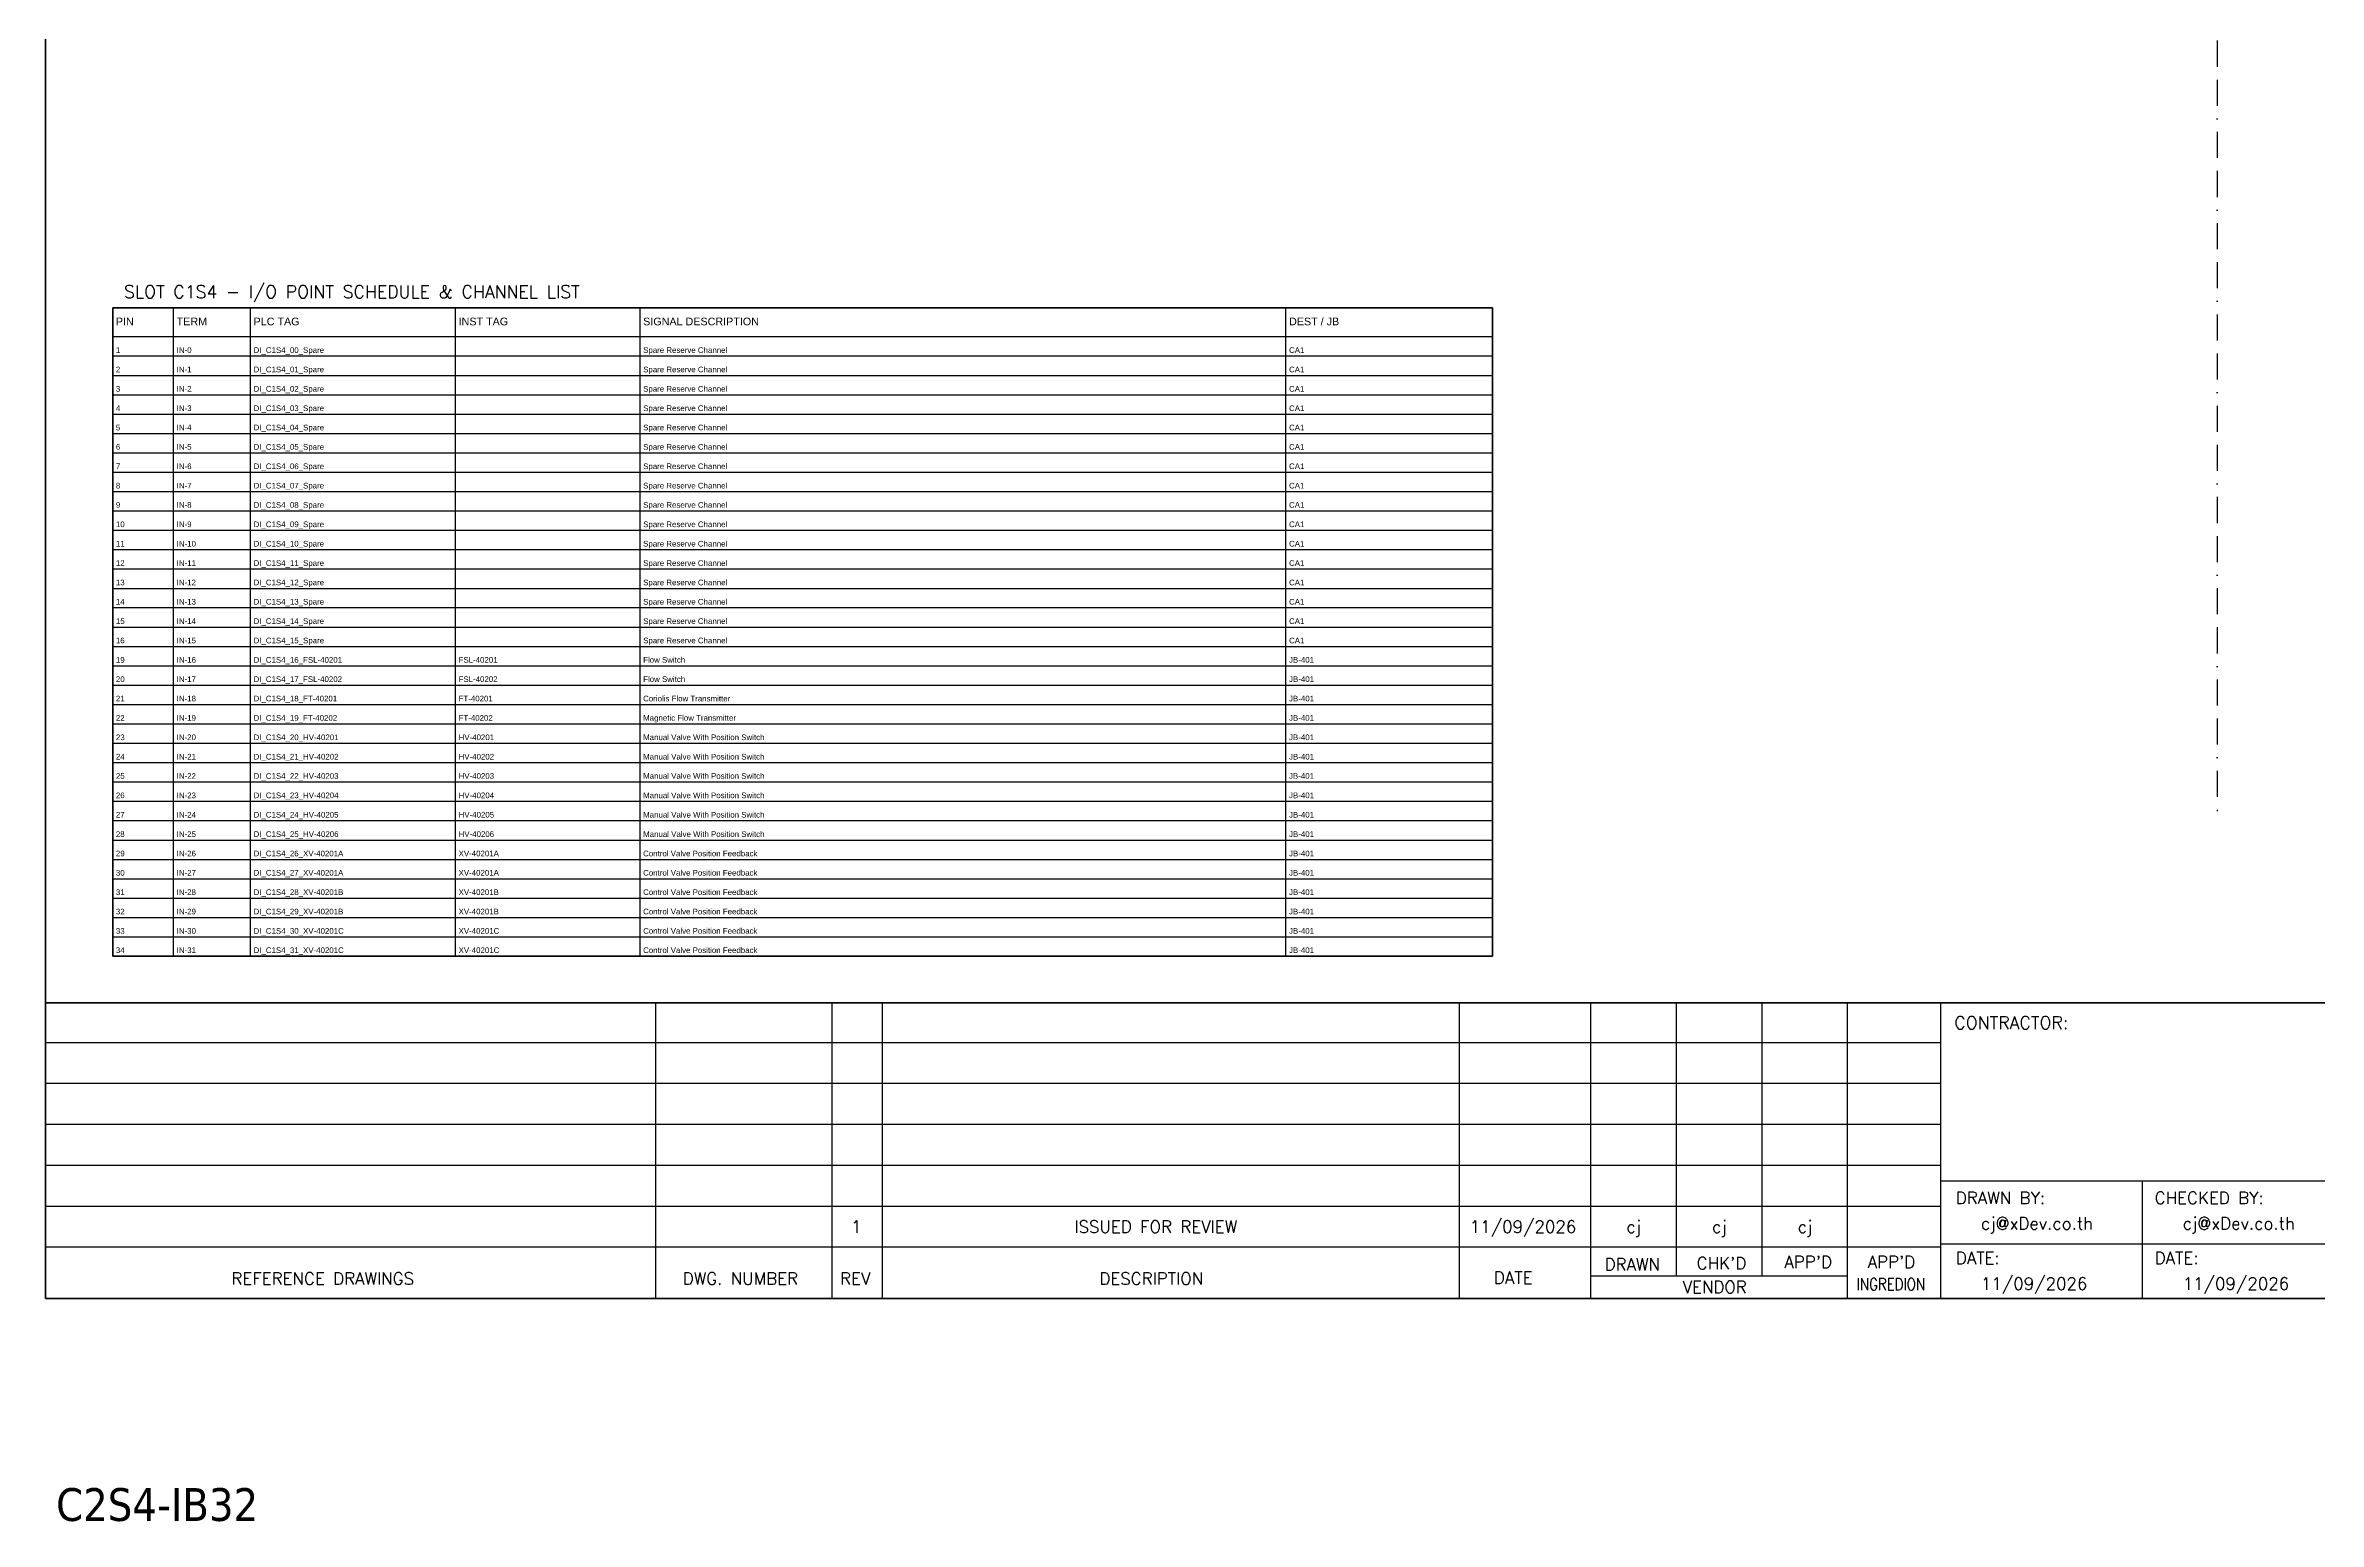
# Model space of a CAD drawing. Header units: millimetres. Extents: x 0 to 62600, y 0 to 14837.
# Drawn here: x 16773 to 18990, y 11799 to 13239 of the extents above; entities that cross this region are included whole.
import ezdxf
from ezdxf.enums import TextEntityAlignment as Align

# ---------------------------------------------------------------- set-up
doc = ezdxf.new("R2010")
doc.units = ezdxf.units.MM
doc.linetypes.add('BORDERX2', pattern=[88.9, 25.4, -12.7, 25.4, -12.7, 0, -12.7])
for name, color, linetype in [('GT_1', 9, 'Continuous'), ('HELPPOINT', 7, 'Continuous'), ('MEMBER', 7, 'Continuous'), ('x01001-FrameArea', 2, 'BORDERX2')]:
    doc.layers.add(name, color=color, linetype=linetype)
doc.styles.add('ROMANS', font='romans.shx', dxfattribs={"width": 0.85, "height": 25})
doc.styles.get("Standard").update_dxf_attribs({"font": 'arial.ttf'})
doc.styles.add('Tahoma', font='')
doc.styles.get('Tahoma').set_extended_font_data('Tahoma')

msp = doc.modelspace()

# ---------------------------------------------------------------- linework, layer by layer
at = {"color": 7}
for p, q in [((16898.2, 12350.7), (16898.2, 12982.8)), ((16973.2, 12350.7), (16973.2, 12982.8)), ((17173.2, 12350.7), (17173.2, 12982.8)), ((17353.2, 12350.7), (17353.2, 12982.8)), ((17983.2, 12350.7), (17983.2, 12982.8)), ((16838.9, 12954.8), (18184.7, 12954.8))]:
    msp.add_line(p, q, dxfattribs=at)
at = {"color": 8}
for p, q in [((16838.9, 12935.9), (18184.7, 12935.9)), ((16838.9, 12917), (18184.7, 12917)), ((16838.9, 12898.1), (18184.7, 12898.1)), ((16838.9, 12879.2), (18184.7, 12879.2)), ((16838.9, 12860.4), (18184.7, 12860.4)), ((16838.9, 12841.5), (18184.7, 12841.5)), ((16838.9, 12822.6), (18184.7, 12822.6)), ((16838.9, 12803.7), (18184.7, 12803.7)), ((16838.9, 12784.9), (18184.7, 12784.9)), ((16838.9, 12766), (18184.7, 12766)), ((16838.9, 12747.1), (18184.7, 12747.1)), ((16838.9, 12728.2), (18184.7, 12728.2)), ((16838.9, 12709.3), (18184.7, 12709.3)), ((16838.9, 12690.5), (18184.7, 12690.5)), ((16838.9, 12671.6), (18184.7, 12671.6)), ((16838.9, 12652.7), (18184.7, 12652.7)), ((16838.9, 12633.8), (18184.7, 12633.8)), ((16838.9, 12615), (18184.7, 12615)), ((16838.9, 12596.1), (18184.7, 12596.1)), ((16838.9, 12577.2), (18184.7, 12577.2)), ((16838.9, 12558.3), (18184.7, 12558.3)), ((16838.9, 12539.4), (18184.7, 12539.4)), ((16838.9, 12520.6), (18184.7, 12520.6)), ((16838.9, 12501.7), (18184.7, 12501.7)), ((16838.9, 12482.8), (18184.7, 12482.8)), ((16838.9, 12463.9), (18184.7, 12463.9)), ((16838.9, 12445), (18184.7, 12445)), ((16838.9, 12426.2), (18184.7, 12426.2)), ((16838.9, 12407.3), (18184.7, 12407.3)), ((16838.9, 12388.4), (18184.7, 12388.4)), ((16838.9, 12369.5), (18184.7, 12369.5))]:
    msp.add_line(p, q, dxfattribs=at)
at = {"color": 7}
msp.add_lwpolyline([(16838.9, 12350.7), (18184.7, 12350.7), (18184.7, 12982.8), (16838.9, 12982.8), (16838.9, 12350.7)], dxfattribs=at)
msp.add_lwpolyline([(16838.9, 12982.7), (18184.7, 12982.7), (18184.7, 12350.6), (16838.9, 12350.6)], close=True)
at = {"layer": 'GT_1', "color": 4}
for p, q in [((17368.6, 12016.9), (17368.6, 12305)), ((17540.5, 12016.9), (17540.5, 12305)), ((17589.6, 12016.9), (17589.6, 12305)), ((18152.3, 12016.9), (18152.3, 12305)), ((18280.6, 12016.9), (18280.6, 12305)), ((18364.2, 12038.7), (18364.2, 12305)), ((18447.7, 12038.7), (18447.7, 12305)), ((18531, 12016.9), (18531, 12305)), ((18622, 12016.9), (18622, 12305)), ((18622, 12266.2), (16773.2, 12266.2)), ((18622, 12226.4), (16773.2, 12226.4)), ((18622, 12186.4), (16773.2, 12186.4)), ((18622, 12146.5), (16773.2, 12146.5)), ((19409, 12131.2), (18622, 12131.2)), ((18818.8, 12016.9), (18818.8, 12131.2)), ((18622, 12106.6), (16773.2, 12106.6)), ((18621.9, 12066.7), (16773.2, 12066.7)), ((19409, 12069.7), (18622, 12069.7)), ((18531, 12038.7), (18280.6, 12038.7))]:
    msp.add_line(p, q, dxfattribs=at)
at = {"layer": 'HELPPOINT', "color": 4, "lineweight": 35}
for p, q in [((16773.2, 12016.9), (16773.2, 14721.1)), ((16773.2, 12016.9), (16773.2, 14721.1)), ((20666.5, 12016.9), (16773.2, 12016.9)), ((20666.5, 12016.9), (16773.2, 12016.9))]:
    msp.add_line(p, q, dxfattribs=at)
at = {"layer": 'MEMBER', "color": 4, "lineweight": 35}
msp.add_line((16773.2, 12305), (20666.5, 12305), dxfattribs=at)
msp.add_line((16773.2, 12305), (20666.5, 12305), dxfattribs=at)
at = {"layer": 'x01001-FrameArea'}
msp.add_line((18891.4, 14578.4), (18891.4, 12491.9), dxfattribs=at)

# ---------------------------------------------------------------- texts
at = {"color": 3}
for s, p in [('PIN', (16841.9, 12965.8)), ('TERM', (16901.2, 12965.8)), ('PLC TAG', (16976.2, 12965.8)), ('INST TAG', (17176.2, 12965.8)), ('SIGNAL DESCRIPTION', (17356.2, 12965.8)), ('DEST / JB', (17986.2, 12965.8))]:
    msp.add_text(s, height=7.5, dxfattribs=at).set_placement(p)
at = {"color": 7}
for s, p in [('1', (16841.9, 12938.9)), ('IN-0', (16901.2, 12938.9)), ('DI_C1S4_00_Spare', (16976.2, 12938.9)), ('Spare Reserve Channel', (17356.2, 12938.9)), ('CA1', (17986.2, 12938.9)), ('3', (16841.9, 12901.1)), ('2', (16841.9, 12920)), ('IN-1', (16901.2, 12920)), ('IN-2', (16901.2, 12901.1)), ('DI_C1S4_01_Spare', (16976.2, 12920)), ('DI_C1S4_02_Spare', (16976.2, 12901.1)), ('Spare Reserve Channel', (17356.2, 12920)), ('Spare Reserve Channel', (17356.2, 12901.1)), ('CA1', (17986.2, 12920)), ('CA1', (17986.2, 12901.1)), ('4', (16841.9, 12882.2)), ('IN-3', (16901.2, 12882.2)), ('DI_C1S4_03_Spare', (16976.2, 12882.2)), ('Spare Reserve Channel', (17356.2, 12882.2)), ('CA1', (17986.2, 12882.2)), ('5', (16841.9, 12863.4)), ('IN-4', (16901.2, 12863.4)), ('DI_C1S4_04_Spare', (16976.2, 12863.4)), ('Spare Reserve Channel', (17356.2, 12863.4)), ('CA1', (17986.2, 12863.4)), ('6', (16841.9, 12844.5)), ('IN-5', (16901.2, 12844.5)), ('DI_C1S4_05_Spare', (16976.2, 12844.5)), ('Spare Reserve Channel', (17356.2, 12844.5)), ('CA1', (17986.2, 12844.5)), ('7', (16841.9, 12825.6)), ('IN-6', (16901.2, 12825.6)), ('DI_C1S4_06_Spare', (16976.2, 12825.6)), ('Spare Reserve Channel', (17356.2, 12825.6)), ('CA1', (17986.2, 12825.6)), ('8', (16841.9, 12806.7)), ('9', (16841.9, 12787.9)), ('IN-7', (16901.2, 12806.7)), ('IN-8', (16901.2, 12787.9)), ('DI_C1S4_07_Spare', (16976.2, 12806.7)), ('DI_C1S4_08_Spare', (16976.2, 12787.9)), ('Spare Reserve Channel', (17356.2, 12806.7)), ('Spare Reserve Channel', (17356.2, 12787.9)), ('CA1', (17986.2, 12806.7)), ('CA1', (17986.2, 12787.9)), ('10', (16841.9, 12769)), ('IN-9', (16901.2, 12769)), ('DI_C1S4_09_Spare', (16976.2, 12769)), ('Spare Reserve Channel', (17356.2, 12769)), ('CA1', (17986.2, 12769)), ('11', (16841.9, 12750.1)), ('IN-10', (16901.2, 12750.1)), ('DI_C1S4_10_Spare', (16976.2, 12750.1)), ('Spare Reserve Channel', (17356.2, 12750.1)), ('CA1', (17986.2, 12750.1)), ('12', (16841.9, 12731.2)), ('IN-11', (16901.2, 12731.2)), ('DI_C1S4_11_Spare', (16976.2, 12731.2)), ('Spare Reserve Channel', (17356.2, 12731.2)), ('CA1', (17986.2, 12731.2)), ('13', (16841.9, 12712.3)), ('IN-12', (16901.2, 12712.3)), ('DI_C1S4_12_Spare', (16976.2, 12712.3)), ('Spare Reserve Channel', (17356.2, 12712.3)), ('CA1', (17986.2, 12712.3)), ('14', (16841.9, 12693.5)), ('IN-13', (16901.2, 12693.5)), ('DI_C1S4_13_Spare', (16976.2, 12693.5)), ('Spare Reserve Channel', (17356.2, 12693.5)), ('CA1', (17986.2, 12693.5)), ('15', (16841.9, 12674.6)), ('16', (16841.9, 12655.7)), ('IN-14', (16901.2, 12674.6)), ('IN-15', (16901.2, 12655.7)), ('DI_C1S4_14_Spare', (16976.2, 12674.6)), ('DI_C1S4_15_Spare', (16976.2, 12655.7)), ('Spare Reserve Channel', (17356.2, 12674.6)), ('Spare Reserve Channel', (17356.2, 12655.7)), ('CA1', (17986.2, 12674.6)), ('CA1', (17986.2, 12655.7)), ('19', (16841.9, 12636.8)), ('IN-16', (16901.2, 12636.8)), ('DI_C1S4_16_FSL-40201', (16976.2, 12636.8)), ('FSL-40201', (17176.2, 12636.8)), ('Flow Switch', (17356.2, 12636.8)), ('JB-401', (17986.2, 12636.8)), ('20', (16841.9, 12618)), ('IN-17', (16901.2, 12618)), ('DI_C1S4_17_FSL-40202', (16976.2, 12618)), ('FSL-40202', (17176.2, 12618)), ('Flow Switch', (17356.2, 12618)), ('JB-401', (17986.2, 12618)), ('21', (16841.9, 12599.1)), ('IN-18', (16901.2, 12599.1)), ('DI_C1S4_18_FT-40201', (16976.2, 12599.1)), ('FT-40201', (17176.2, 12599.1)), ('Coriolis Flow Transmitter', (17356.2, 12599.1)), ('JB-401', (17986.2, 12599.1)), ('22', (16841.9, 12580.2)), ('IN-19', (16901.2, 12580.2)), ('DI_C1S4_19_FT-40202', (16976.2, 12580.2)), ('FT-40202', (17176.2, 12580.2)), ('Magnetic Flow Transmitter', (17356.2, 12580.2)), ('JB-401', (17986.2, 12580.2)), ('23', (16841.9, 12561.3)), ('IN-20', (16901.2, 12561.3)), ('DI_C1S4_20_HV-40201', (16976.2, 12561.3)), ('HV-40201', (17176.2, 12561.3)), ('Manual Valve With Position Switch', (17356.2, 12561.3)), ('JB-401', (17986.2, 12561.3)), ('24', (16841.9, 12542.4)), ('25', (16841.9, 12523.6)), ('IN-21', (16901.2, 12542.4)), ('IN-22', (16901.2, 12523.6)), ('DI_C1S4_21_HV-40202', (16976.2, 12542.4)), ('DI_C1S4_22_HV-40203', (16976.2, 12523.6)), ('HV-40202', (17176.2, 12542.4)), ('HV-40203', (17176.2, 12523.6)), ('Manual Valve With Position Switch', (17356.2, 12542.4)), ('Manual Valve With Position Switch', (17356.2, 12523.6)), ('JB-401', (17986.2, 12542.4)), ('JB-401', (17986.2, 12523.6)), ('26', (16841.9, 12504.7)), ('IN-23', (16901.2, 12504.7)), ('DI_C1S4_23_HV-40204', (16976.2, 12504.7)), ('HV-40204', (17176.2, 12504.7)), ('Manual Valve With Position Switch', (17356.2, 12504.7)), ('JB-401', (17986.2, 12504.7)), ('27', (16841.9, 12485.8)), ('IN-24', (16901.2, 12485.8)), ('DI_C1S4_24_HV-40205', (16976.2, 12485.8)), ('HV-40205', (17176.2, 12485.8)), ('Manual Valve With Position Switch', (17356.2, 12485.8)), ('JB-401', (17986.2, 12485.8)), ('28', (16841.9, 12466.9)), ('IN-25', (16901.2, 12466.9)), ('DI_C1S4_25_HV-40206', (16976.2, 12466.9)), ('HV-40206', (17176.2, 12466.9)), ('Manual Valve With Position Switch', (17356.2, 12466.9)), ('JB-401', (17986.2, 12466.9)), ('29', (16841.9, 12448)), ('IN-26', (16901.2, 12448)), ('DI_C1S4_26_XV-40201A', (16976.2, 12448)), ('XV-40201A', (17176.2, 12448)), ('Control Valve Position Feedback', (17356.2, 12448)), ('JB-401', (17986.2, 12448)), ('30', (16841.9, 12429.2)), ('IN-27', (16901.2, 12429.2)), ('DI_C1S4_27_XV-40201A', (16976.2, 12429.2)), ('XV-40201A', (17176.2, 12429.2)), ('Control Valve Position Feedback', (17356.2, 12429.2)), ('Control Valve Position Feedback', (17356.2, 12410.3)), ('JB-401', (17986.2, 12429.2)), ('31', (16841.9, 12410.3)), ('32', (16841.9, 12391.4)), ('IN-28', (16901.2, 12410.3)), ('IN-29', (16901.2, 12391.4)), ('DI_C1S4_28_XV-40201B', (16976.2, 12410.3)), ('DI_C1S4_29_XV-40201B', (16976.2, 12391.4)), ('XV-40201B', (17176.2, 12410.3)), ('XV-40201B', (17176.2, 12391.4)), ('Control Valve Position Feedback', (17356.2, 12391.4)), ('JB-401', (17986.2, 12410.3)), ('JB-401', (17986.2, 12391.4)), ('33', (16841.9, 12372.5)), ('IN-30', (16901.2, 12372.5)), ('DI_C1S4_30_XV-40201C', (16976.2, 12372.5)), ('XV-40201C', (17176.2, 12372.5)), ('Control Valve Position Feedback', (17356.2, 12372.5)), ('JB-401', (17986.2, 12372.5)), ('34', (16841.9, 12353.7)), ('IN-31', (16901.2, 12353.7)), ('DI_C1S4_31_XV-40201C', (16976.2, 12353.7)), ('XV-40201C', (17176.2, 12353.7)), ('Control Valve Position Feedback', (17356.2, 12353.7)), ('JB-401', (17986.2, 12353.7))]:
    msp.add_text(s, height=5.5, dxfattribs=at).set_placement(p)
at = {"color": 2, "style": 'Tahoma'}
msp.add_text('C2S4-IB32', height=32, dxfattribs=at).set_placement((16783.6, 11799.9))
at = {"layer": 'MEMBER', "color": 4, "ltscale": 0.8, "style": 'ROMANS'}
for s, height, p in [('SLOT C1S4 - I/O POINT SCHEDULE & CHANNEL LIST', 12.35, (16849.8, 12992.4)), ('CONTRACTOR:', 12.35, (18635.1, 12279.6)), ('DRAWN BY:', 11.88, (18636.6, 12109)), ('CHECKED BY:', 11.875, (18830.5, 12109)), ('cj@xDev.co.th', 11.875, (18661, 12084.1)), ('cj@xDev.co.th', 11.875, (18857.8, 12084.1)), ('DATE:', 11.88, (18636.6, 12050.4)), ('DATE:', 11.88, (18830.5, 12050.4)), ('REFERENCE DRAWINGS', 11.875, (16954.6, 12030.3)), ('DWG. NUMBER', 11.875, (17394.8, 12030.3)), ('REV', 11.88, (17548.3, 12030.3)), ('DESCRIPTION', 11.875, (17801.2, 12030.3)), ('DATE', 11.88, (18186, 12031.1)), ('DRAWN', 11.88, (18294, 12044.1)), ("CHK'D", 11.88, (18383.8, 12045.3)), ("APP'D", 11.88, (18469.4, 12046.5)), ("APP'D", 11.88, (18550.6, 12046.5)), ('11/09/2026', 11.88, (18661, 12025.4)), ('11/09/2026', 11.88, (18857.8, 12025.4)), ('VENDOR', 11.88, (18370.1, 12022))]:
    msp.add_text(s, height=height, dxfattribs=at).set_placement(p)
for s, height, p in [('1', 11.9, (17564.1, 12086.8)), ('ISSUED FOR REVIEW', 11.875, (17856.2, 12086.8)), ('11/09/2026', 11.88, (18214.4, 12086.8)), ('cj', 11.88, (18322.3, 12086.8)), ('cj', 11.88, (18405.9, 12086.8)), ('cj', 11.88, (18489.4, 12086.8))]:
    msp.add_text(s, height=height, dxfattribs=at).set_placement(p, align=Align.MIDDLE_CENTER)
at = {"layer": 'MEMBER', "color": 4, "ltscale": 0.8, "style": 'ROMANS', "width": 0.8}
msp.add_text('INGREDION', height=11.88, dxfattribs=at).set_placement((18539.8, 12024.8))

doc.saveas('drawing.dxf')
